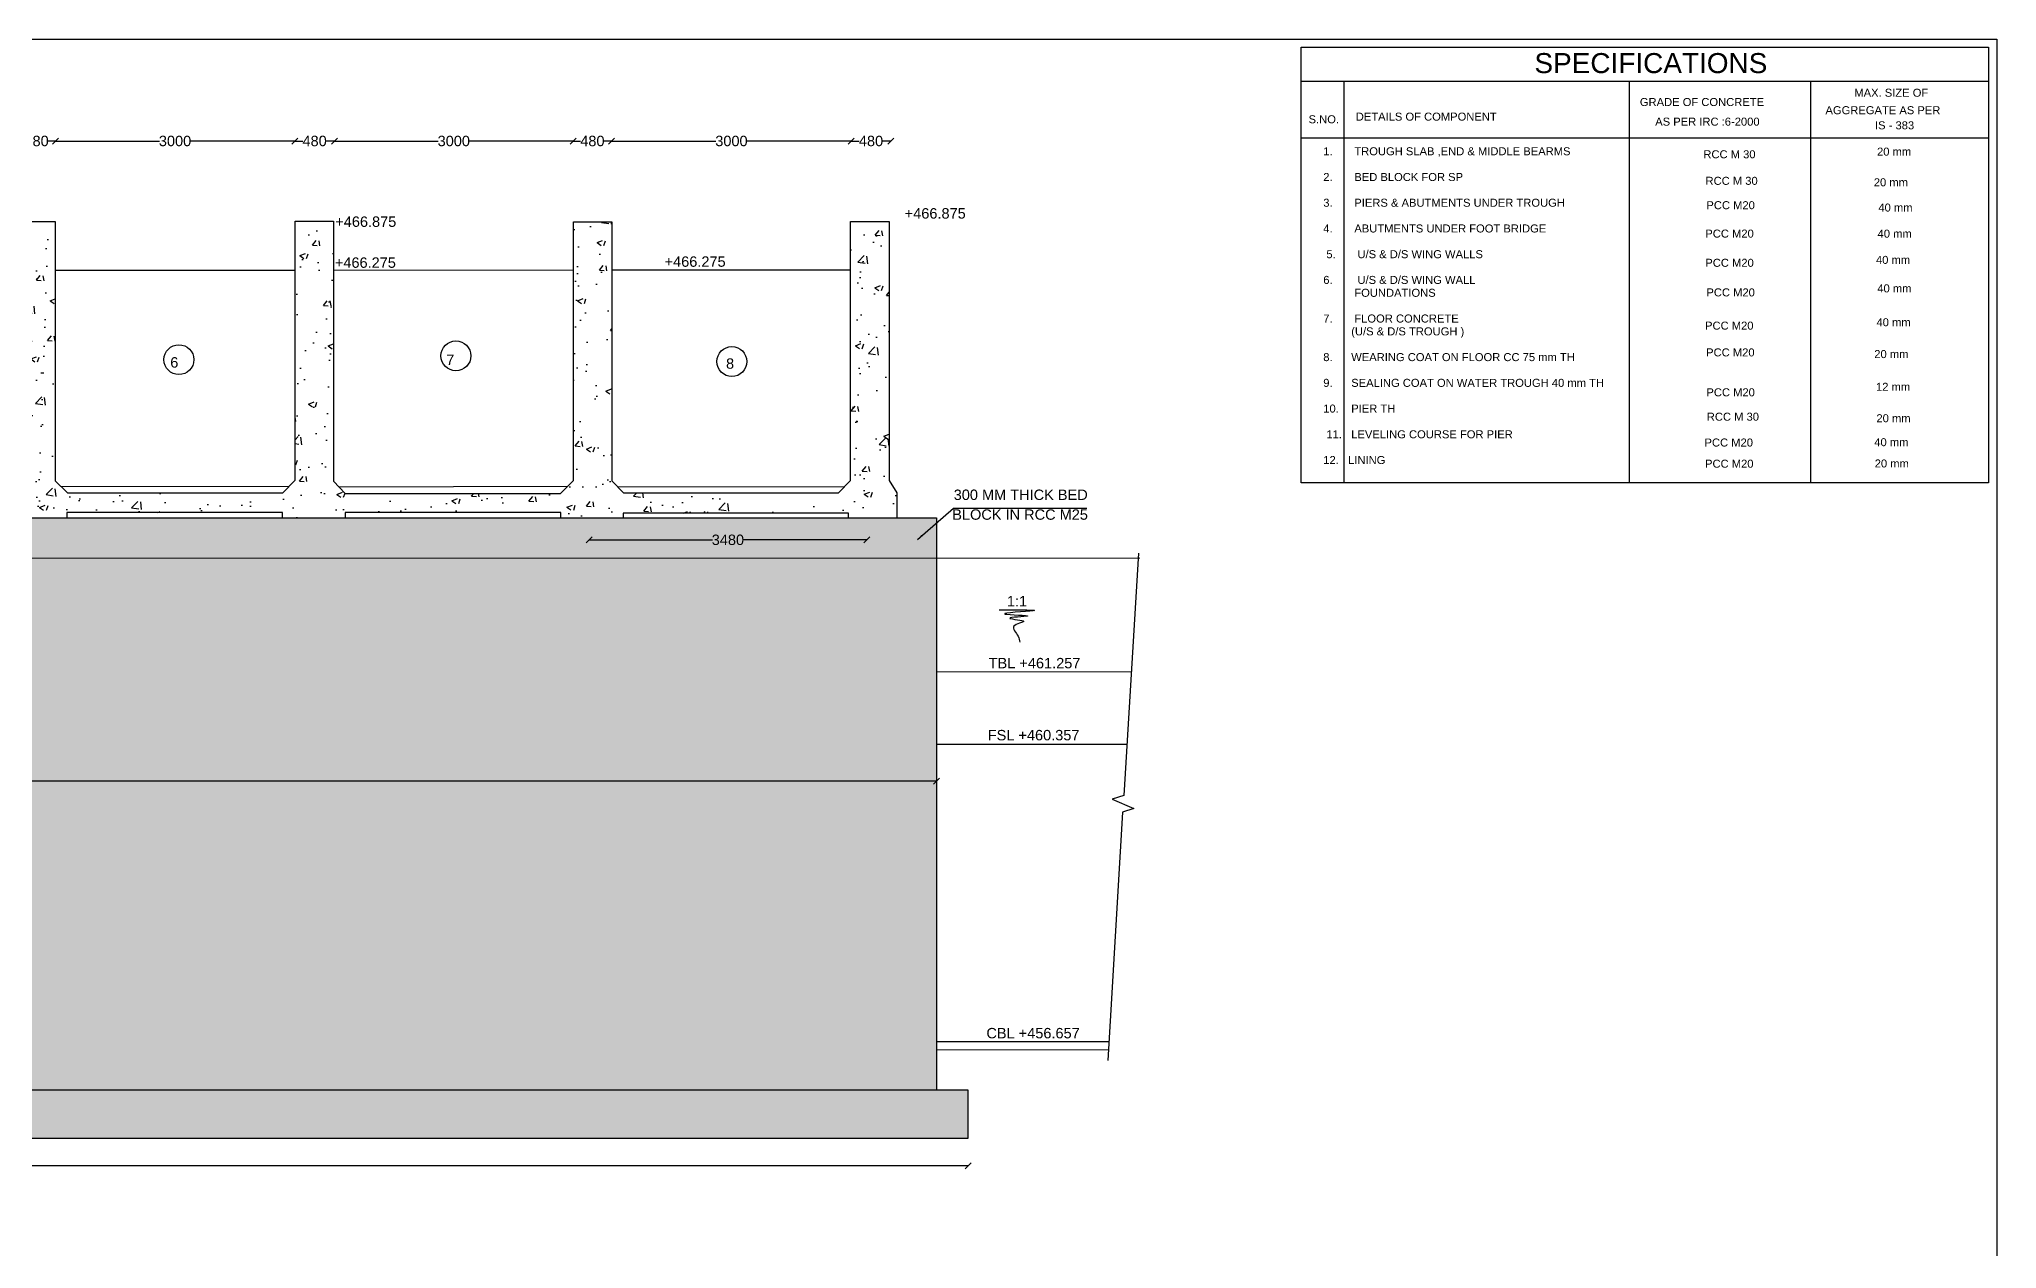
# Model space of a CAD drawing. Header units: millimetres. Extents: x 5124 to 2827070, y 2311 to 44738236.
# Drawn here: x 2802609 to 2827070, y 44723131 to 44738236 of the extents above; entities that cross this region are included whole.
import ezdxf

# ---------------------------------------------------------------- set-up
doc = ezdxf.new("R2010")
doc.units = ezdxf.units.MM
doc.header["$MEASUREMENT"] = 0
doc.layers.add('TEXT', color=7, linetype='Continuous')
doc.styles.get("Standard").update_dxf_attribs({"font": 'arial.ttf', "height": 130})
doc.dimstyles.get("Standard").update_dxf_attribs({"dimtxt": 130, "dimasz": 75, "dimexe": 0.18, "dimexo": 0.0625, "dimgap": 0.09, "dimtad": 0, "dimdec": 0, "dimzin": 0, "dimdsep": 46, "dimtxsty": 'Standard', "dimblk": 'OBLIQUE', "dimcen": 0.09, "dimse1": 1, "dimse2": 1, "dimadec": 0, "dimazin": 0, "dimtfac": 1, "dimtdec": 0, "dimtofl": 0, "dimtmove": 0, "dimatfit": 3, "dimfxl": 1, "dimtolj": 1, "dimtzin": 0, "dimarcsym": 0})
pattern_1 = [(50, (0, 0), (717.2601826, -62.752135), [75, -825]), (355, (0, 0), (-138.751334, 752.192134), [60, -660]), (100.4514, (59.8, -5.2), (578.509382, 689.439542), [63.74019, -701.142112]), (46.1842, (0, 200), (1067.241049, -165.519014), [112.5, -1237.5]), (96.6356, (88.9, 186.2), (934.662706, 974.11787), [95.610288, -1051.713]), (351.1842, (0, 200), (934.661945, 974.1186), [90, -990]), (21, (100, 150), (596.907052, -402.618891), [75, -825]), (326, (100, 150), (243.315332, 725.150045), [60, -660]), (71.4514, (149.74, 116.45), (840.222629, 322.530497), [63.74019, -701.142112]), (37.5, (0, 0), (12.1598553, 332.8938538), [0, -652, 0, -670, 0, -662.5]), (7.5, (0, 0), (263.0695374, 394.411712), [0, -382, 0, -637, 0, -252.5]), (327.5, (-223, 0), (533.8224362, -22.5548717), [0, -250, 0, -780, 0, -1035]), (317.5, (-323, 0), (583.1861693, 100.1049823), [0, -325, 0, -518, 0, -735])]

# ---------------------------------------------------------------- blocks, each defined once
blk = doc.blocks.new('_Oblique')
at = {"color": 0, "linetype": 'ByBlock', "lineweight": -2}
blk.add_line((-0.5, -0.5), (0.5, 0.5), dxfattribs=at)
blk = doc.blocks.new('*D15')
at = {"layer": 'Defpoints', "color": 0, "transparency": 16777216}
for p in [(2802343, 44736965), (2802812, 44736965), (2802812, 44736964)]:
    blk.add_point(p, dxfattribs=at)
at = {"layer": 'TEXT', "color": 0, "lineweight": -2, "transparency": 16777216}
for p, q in [((2802343, 44736964), (2802431, 44736964)), ((2802812, 44736964), (2802723, 44736964))]:
    blk.add_line(p, q, dxfattribs=at)
at = {"layer": 'TEXT', "color": 0, "lineweight": -2, "transparency": 16777216, "xscale": 75, "yscale": 75, "zscale": 75, "rotation": 180}
blk.add_blockref('_Oblique', (2802343, 44736964), dxfattribs=at)
at = {"layer": 'TEXT', "color": 0, "lineweight": -2, "transparency": 16777216, "xscale": 75, "yscale": 75, "zscale": 75}
blk.add_blockref('_Oblique', (2802812, 44736964), dxfattribs=at)
at = {"layer": 'TEXT', "color": 0, "transparency": 16777216, "insert": (2802577, 44736964), "char_height": 130, "attachment_point": 5}
blk.add_mtext('\\A1;480', dxfattribs=at)
blk = doc.blocks.new('*D16')
at = {"layer": 'Defpoints', "color": 0, "transparency": 16777216}
for p in [(2802812, 44736965), (2805803, 44736965), (2805803, 44736964)]:
    blk.add_point(p, dxfattribs=at)
at = {"layer": 'TEXT', "color": 0, "lineweight": -2, "transparency": 16777216}
for p, q in [((2802812, 44736964), (2804113, 44736964)), ((2805803, 44736964), (2804501, 44736964))]:
    blk.add_line(p, q, dxfattribs=at)
at = {"layer": 'TEXT', "color": 0, "lineweight": -2, "transparency": 16777216, "xscale": 75, "yscale": 75, "zscale": 75, "rotation": 180}
blk.add_blockref('_Oblique', (2802812, 44736964), dxfattribs=at)
at = {"layer": 'TEXT', "color": 0, "lineweight": -2, "transparency": 16777216, "xscale": 75, "yscale": 75, "zscale": 75}
blk.add_blockref('_Oblique', (2805803, 44736964), dxfattribs=at)
at = {"layer": 'TEXT', "color": 0, "transparency": 16777216, "insert": (2804307, 44736964), "char_height": 130, "attachment_point": 5}
blk.add_mtext('\\A1;3000', dxfattribs=at)
blk = doc.blocks.new('*D17')
at = {"layer": 'Defpoints', "color": 0, "transparency": 16777216}
for p in [(2805803, 44736964), (2806299, 44736964), (2806299, 44736964)]:
    blk.add_point(p, dxfattribs=at)
at = {"layer": 'TEXT', "color": 0, "lineweight": -2, "transparency": 16777216}
for p, q in [((2805803, 44736964), (2805905, 44736964)), ((2806299, 44736964), (2806197, 44736964))]:
    blk.add_line(p, q, dxfattribs=at)
at = {"layer": 'TEXT', "color": 0, "lineweight": -2, "transparency": 16777216, "xscale": 75, "yscale": 75, "zscale": 75, "rotation": 180}
blk.add_blockref('_Oblique', (2805803, 44736964), dxfattribs=at)
at = {"layer": 'TEXT', "color": 0, "lineweight": -2, "transparency": 16777216, "xscale": 75, "yscale": 75, "zscale": 75}
blk.add_blockref('_Oblique', (2806299, 44736964), dxfattribs=at)
at = {"layer": 'TEXT', "color": 0, "transparency": 16777216, "insert": (2806051, 44736964), "char_height": 130, "attachment_point": 5}
blk.add_mtext('\\A1;480', dxfattribs=at)
blk = doc.blocks.new('*D18')
at = {"layer": 'Defpoints', "color": 0, "transparency": 16777216}
for p in [(2806299, 44736964), (2809281, 44736964), (2809281, 44736964)]:
    blk.add_point(p, dxfattribs=at)
at = {"layer": 'TEXT', "color": 0, "lineweight": -2, "transparency": 16777216}
for p, q in [((2806299, 44736964), (2807596, 44736964)), ((2809281, 44736964), (2807984, 44736964))]:
    blk.add_line(p, q, dxfattribs=at)
at = {"layer": 'TEXT', "color": 0, "lineweight": -2, "transparency": 16777216, "xscale": 75, "yscale": 75, "zscale": 75, "rotation": 180}
blk.add_blockref('_Oblique', (2806299, 44736964), dxfattribs=at)
at = {"layer": 'TEXT', "color": 0, "lineweight": -2, "transparency": 16777216, "xscale": 75, "yscale": 75, "zscale": 75}
blk.add_blockref('_Oblique', (2809281, 44736964), dxfattribs=at)
at = {"layer": 'TEXT', "color": 0, "transparency": 16777216, "insert": (2807790, 44736964), "char_height": 130, "attachment_point": 5}
blk.add_mtext('\\A1;3000', dxfattribs=at)
blk = doc.blocks.new('*D19')
at = {"layer": 'Defpoints', "color": 0, "transparency": 16777216}
for p in [(2809281, 44736964), (2809762, 44736964), (2809762, 44736964)]:
    blk.add_point(p, dxfattribs=at)
at = {"layer": 'TEXT', "color": 0, "lineweight": -2, "transparency": 16777216}
for p, q in [((2809281, 44736964), (2809375, 44736964)), ((2809762, 44736964), (2809668, 44736964))]:
    blk.add_line(p, q, dxfattribs=at)
at = {"layer": 'TEXT', "color": 0, "lineweight": -2, "transparency": 16777216, "xscale": 75, "yscale": 75, "zscale": 75, "rotation": 180}
blk.add_blockref('_Oblique', (2809281, 44736964), dxfattribs=at)
at = {"layer": 'TEXT', "color": 0, "lineweight": -2, "transparency": 16777216, "xscale": 75, "yscale": 75, "zscale": 75}
blk.add_blockref('_Oblique', (2809762, 44736964), dxfattribs=at)
at = {"layer": 'TEXT', "color": 0, "transparency": 16777216, "insert": (2809522, 44736964), "char_height": 130, "attachment_point": 5}
blk.add_mtext('\\A1;480', dxfattribs=at)
blk = doc.blocks.new('*D20')
at = {"layer": 'Defpoints', "color": 0, "transparency": 16777216}
for p in [(2809762, 44736964), (2812756, 44736964), (2812756, 44736964)]:
    blk.add_point(p, dxfattribs=at)
at = {"layer": 'TEXT', "color": 0, "lineweight": -2, "transparency": 16777216}
for p, q in [((2809762, 44736964), (2811065, 44736964)), ((2812756, 44736964), (2811453, 44736964))]:
    blk.add_line(p, q, dxfattribs=at)
at = {"layer": 'TEXT', "color": 0, "lineweight": -2, "transparency": 16777216, "xscale": 75, "yscale": 75, "zscale": 75, "rotation": 180}
blk.add_blockref('_Oblique', (2809762, 44736964), dxfattribs=at)
at = {"layer": 'TEXT', "color": 0, "lineweight": -2, "transparency": 16777216, "xscale": 75, "yscale": 75, "zscale": 75}
blk.add_blockref('_Oblique', (2812756, 44736964), dxfattribs=at)
at = {"layer": 'TEXT', "color": 0, "transparency": 16777216, "insert": (2811259, 44736964), "char_height": 130, "attachment_point": 5}
blk.add_mtext('\\A1;3000', dxfattribs=at)
blk = doc.blocks.new('*D21')
at = {"layer": 'Defpoints', "color": 0, "transparency": 16777216}
for p in [(2812756, 44736964), (2813249, 44736964), (2813249, 44736964)]:
    blk.add_point(p, dxfattribs=at)
at = {"layer": 'TEXT', "color": 0, "lineweight": -2, "transparency": 16777216}
for p, q in [((2812756, 44736964), (2812856, 44736964)), ((2813249, 44736964), (2813149, 44736964))]:
    blk.add_line(p, q, dxfattribs=at)
at = {"layer": 'TEXT', "color": 0, "lineweight": -2, "transparency": 16777216, "xscale": 75, "yscale": 75, "zscale": 75, "rotation": 180}
blk.add_blockref('_Oblique', (2812756, 44736964), dxfattribs=at)
at = {"layer": 'TEXT', "color": 0, "lineweight": -2, "transparency": 16777216, "xscale": 75, "yscale": 75, "zscale": 75}
blk.add_blockref('_Oblique', (2813249, 44736964), dxfattribs=at)
at = {"layer": 'TEXT', "color": 0, "transparency": 16777216, "insert": (2813003, 44736964), "char_height": 130, "attachment_point": 5}
blk.add_mtext('\\A1;480', dxfattribs=at)
blk = doc.blocks.new('*D22')
at = {"layer": 'Defpoints', "color": 0, "transparency": 16777216}
for p in [(2783868, 44728938), (2813822, 44728972), (2813822, 44728938)]:
    blk.add_point(p, dxfattribs=at)
at = {"layer": 'TEXT', "color": 0, "lineweight": -2, "transparency": 16777216}
for p, q in [((2783868, 44728972), (2798601, 44728972)), ((2813822, 44728972), (2799090, 44728972))]:
    blk.add_line(p, q, dxfattribs=at)
at = {"layer": 'TEXT', "color": 0, "lineweight": -2, "transparency": 16777216, "xscale": 75, "yscale": 75, "zscale": 75, "rotation": 180}
blk.add_blockref('_Oblique', (2783868, 44728972), dxfattribs=at)
at = {"layer": 'TEXT', "color": 0, "lineweight": -2, "transparency": 16777216, "xscale": 75, "yscale": 75, "zscale": 75}
blk.add_blockref('_Oblique', (2813822, 44728972), dxfattribs=at)
at = {"layer": 'TEXT', "color": 0, "transparency": 16777216, "insert": (2798845, 44728972), "char_height": 130, "attachment_point": 5}
blk.add_mtext('\\A1;30020', dxfattribs=at)
blk = doc.blocks.new('*D23')
at = {"layer": 'Defpoints', "color": 0, "transparency": 16777216}
for p in [(2783454, 44724512), (2814216, 44724512), (2814216, 44724166)]:
    blk.add_point(p, dxfattribs=at)
at = {"layer": 'TEXT', "color": 0, "lineweight": -2, "transparency": 16777216}
for p, q in [((2783454, 44724166), (2798591, 44724166)), ((2814216, 44724166), (2799079, 44724166))]:
    blk.add_line(p, q, dxfattribs=at)
at = {"layer": 'TEXT', "color": 0, "lineweight": -2, "transparency": 16777216, "xscale": 75, "yscale": 75, "zscale": 75, "rotation": 180}
blk.add_blockref('_Oblique', (2783454, 44724166), dxfattribs=at)
at = {"layer": 'TEXT', "color": 0, "lineweight": -2, "transparency": 16777216, "xscale": 75, "yscale": 75, "zscale": 75}
blk.add_blockref('_Oblique', (2814216, 44724166), dxfattribs=at)
at = {"layer": 'TEXT', "color": 0, "transparency": 16777216, "insert": (2798835, 44724166), "char_height": 130, "attachment_point": 5}
blk.add_mtext('\\A1;30820', dxfattribs=at)
blk = doc.blocks.new('*D82')
at = {"layer": 'Defpoints', "color": 0, "transparency": 16777216}
for p in [(2809481, 44732295), (2812950, 44732295), (2812950, 44731984)]:
    blk.add_point(p, dxfattribs=at)
at = {"layer": 'TEXT', "color": 0, "lineweight": -2, "transparency": 16777216}
for p, q in [((2809481, 44731984), (2811021, 44731984)), ((2812950, 44731984), (2811409, 44731984))]:
    blk.add_line(p, q, dxfattribs=at)
at = {"layer": 'TEXT', "color": 0, "lineweight": -2, "transparency": 16777216, "xscale": 75, "yscale": 75, "zscale": 75, "rotation": 180}
blk.add_blockref('_Oblique', (2809481, 44731984), dxfattribs=at)
at = {"layer": 'TEXT', "color": 0, "lineweight": -2, "transparency": 16777216, "xscale": 75, "yscale": 75, "zscale": 75}
blk.add_blockref('_Oblique', (2812950, 44731984), dxfattribs=at)
at = {"layer": 'TEXT', "color": 0, "transparency": 16777216, "insert": (2811215, 44731984), "char_height": 130, "attachment_point": 5}
blk.add_mtext('\\A1;3480', dxfattribs=at)

msp = doc.modelspace()

# ---------------------------------------------------------------- hatches: boundary and pattern name
at = {"layer": 'TEXT'}
h = msp.add_hatch(dxfattribs=at)
h.set_pattern_fill('AR-CONC', color=256, scale=100, style=0)
h.set_pattern_definition(pattern_1)
h.paths.add_polyline_path([(2813326, 44732571.9), (2813228.3, 44732724.9), (2813228.3, 44735960.6), (2812748.3, 44735960.6), (2812748.3, 44732724.4), (2812596.3, 44732573.3), (2809909, 44732573.3), (2809764.6, 44732720.1), (2809764.6, 44735955.2), (2809283.7, 44735955.2), (2809283.7, 44732726.4), (2809124.9, 44732565), (2806432.9, 44732565), (2806287.9, 44732714.9), (2806287.9, 44735961.5), (2805806.9, 44735961.5), (2805806.9, 44732728.7), (2805652.6, 44732570.8), (2802963.2, 44732570.8), (2802811, 44732722.3), (2802811, 44735960.4), (2802328.7, 44735960.4), (2802328.7, 44732731.7), (2802178.9, 44732568.7), (2799493.7, 44732568.7), (2799349.6, 44732719.2), (2799349.6, 44735969.9), (2798856.2, 44735969.9), (2798856.2, 44732260.2), (2799493.2, 44732260.2), (2799493.2, 44732322.6), (2802175.3, 44732322.6), (2802175.3, 44732260.2), (2802955.8, 44732260.2), (2802955.8, 44732324.5), (2805651.6, 44732324.5), (2805651.6, 44732260.2), (2806433.3, 44732260.2), (2806433.3, 44732323.8), (2809128.8, 44732323.8), (2809128.8, 44732260.2), (2809906.3, 44732260.2), (2809906.3, 44732318.8), (2812719.9, 44732318.8), (2812719.9, 44732260.2), (2813326, 44732260.2)])
h = msp.add_hatch(dxfattribs=at)
h.set_pattern_fill('AR-CONC', color=256, scale=100, style=0)
h.set_pattern_definition(pattern_1)
h.paths.add_polyline_path([(2783868.1, 44732260.2), (2813822.1, 44732260.2), (2813822.1, 44725114.3), (2783868.1, 44725114.3)])
h = msp.add_hatch(dxfattribs=at)
h.set_pattern_fill('AR-CONC', color=256, scale=150, style=0)
h.set_pattern_definition([(50, (0, 0), (1075.890274, -94.128202), [112.5, -1237.5]), (355, (0, 0), (-208.127, 1128.2882), [90, -990]), (100.4514, (89.7, -7.8), (867.764073, 1034.159313), [95.610285, -1051.713168]), (46.1842, (0, 300), (1600.861573, -248.27852), [168.75, -1856.25]), (96.6356, (133.4, 279.3), (1401.99406, 1461.176806), [143.41543, -1577.5695]), (351.1842, (0, 300), (1401.99292, 1461.1779), [135, -1485]), (21, (150, 225), (895.360578, -603.928336), [112.5, -1237.5]), (326, (150, 225), (364.972998, 1087.725068), [90, -990]), (71.4514, (224.6, 174.7), (1260.333943, 483.795745), [95.610285, -1051.713168]), (37.5, (0, 0), (18.239783, 499.3407807), [0, -978, 0, -1005, 0, -993.75]), (7.5, (0, 0), (394.604306, 591.617568), [0, -573, 0, -955.5, 0, -378.75]), (327.5, (-334.5, 0), (800.7336543, -33.8323076), [0, -375, 0, -1170, 0, -1552.5]), (317.5, (-484.5, 0), (874.779254, 150.157473), [0, -487.5, 0, -777, 0, -1102.5])])
h.paths.add_polyline_path([(2814215.9, 44725114.3), (2783454.1, 44725114.3), (2783454.1, 44724511.6), (2814215.9, 44724511.6)])

# ---------------------------------------------------------------- linework, layer by layer
for points in [[(2780977.1, 44738236), (2827070.1, 44738236), (2827070.1, 44707989.8), (2780977.1, 44707989.8)], [(2818377.6, 44738137.2), (2826966.6, 44738137.2), (2826966.6, 44732695.1), (2818377.6, 44732695.1)], [(2783868.1, 44732260.2), (2813822.1, 44732260.2), (2813822.1, 44725114.3), (2783868.1, 44725114.3)], [(2802955.8, 44732260.2), (2805651.6, 44732260.2), (2805651.6, 44732324.5), (2802955.8, 44732324.5)], [(2806433.3, 44732260.2), (2809128.8, 44732260.2), (2809128.8, 44732323.8), (2806433.3, 44732323.8)], [(2809906.3, 44732260.2), (2812719.9, 44732260.2), (2812719.9, 44732318.8), (2809906.3, 44732318.8)], [(2814215.9, 44725114.3), (2783454.1, 44725114.3), (2783454.1, 44724511.6), (2814215.9, 44724511.6)]]:
    msp.add_lwpolyline(points, close=True, dxfattribs=at)
for points in [[(2818377.6, 44737710.2), (2826966.6, 44737710.2)], [(2818912.6, 44737710.2), (2818912.6, 44732695.1)], [(2822478.4, 44732695.1), (2822478.4, 44737710.2)], [(2824744.9, 44732695.1), (2824744.9, 44737710.2)], [(2826966.6, 44736999.2), (2818377.6, 44736999.2)], [(2802328.7, 44735960.4), (2802811, 44735960.4), (2802811, 44732722.3), (2802963.2, 44732570.8), (2805652.6, 44732570.8), (2805806.9, 44732728.7), (2805806.9, 44735961.5), (2806287.9, 44735961.5), (2806287.9, 44732714.9), (2806432.9, 44732565), (2809124.9, 44732565), (2809283.7, 44732726.4), (2809283.7, 44735955.2), (2809764.6, 44735955.2), (2809764.6, 44732720.1), (2809909, 44732573.3), (2812596.3, 44732573.3), (2812748.3, 44732724.4), (2812748.3, 44735960.6), (2813228.3, 44735960.6), (2813228.3, 44732724.9), (2813326, 44732571.9), (2813326, 44732260.2)], [(2802811, 44735350.7), (2805806.9, 44735352.2)], [(2806287.9, 44735352.4), (2809283.7, 44735353.9)], [(2809764.6, 44735354.1), (2812748.3, 44735355.6)], [(2805729.8, 44732649.8), (2802887.1, 44732646.6)], [(2809210.4, 44732651.9), (2806360.4, 44732640)], [(2809836.8, 44732646.7), (2812672.3, 44732648.9)], [(2781815, 44731755.9), (2816361.2, 44731760.7)], [(2816346.1, 44731816.8), (2816161.3, 44728791.2), (2816017.4, 44728745.2), (2816286.3, 44728630.6), (2816143.8, 44728583.3), (2815962.6, 44725483.4)], [(2813822.1, 44730340.6), (2816255.7, 44730337)], [(2816200.2, 44729428.2), (2813822.1, 44729428.2)], [(2815976.2, 44725716.1), (2813822.1, 44725716.1)], [(2813822.1, 44725618.4), (2815970.5, 44725617.8)]]:
    msp.add_lwpolyline(points, dxfattribs=at)
for centre in [(2804355.4, 44734234.2), (2807816.7, 44734281.5), (2811264.5, 44734210.6)]:
    msp.add_circle(centre, 186.8, dxfattribs=at)
msp.add_spline([(2814606.3, 44731109.4), (2815028.3, 44731099.1), (2814676.7, 44731058.2), (2814959.4, 44731033.3), (2814738.2, 44731004), (2814912.5, 44730966), (2814788, 44730907.4), (2814840.7, 44730781.5), (2814862.7, 44730706.9)], degree=3, dxfattribs=at)

# ---------------------------------------------------------------- texts
for s, height, p in [('SPECIFICATIONS ', 250, (2821292.3, 44737812.3)), ('MAX. SIZE OF ', 100, (2825289.5, 44737517.2)), ('GRADE OF CONCRETE ', 100, (2822609.5, 44737401.1)), ('AGGREGATE AS PER ', 100, (2824928.6, 44737298.9)), ('S.NO.', 100, (2818470.5, 44737185.8)), ('DETAILS OF COMPONENT ', 100, (2819059.7, 44737218.9)), ('AS PER IRC :6-2000', 100, (2822801.5, 44737156.3)), ('IS - 383 ', 100, (2825547.7, 44737110.4)), ('1.       TROUGH SLAB ,END & MIDDLE BEARMS ', 100, (2818653.9, 44736786.3)), ('RCC M 30', 100, (2823403.3, 44736748.6)), ('20 mm ', 100, (2825573.1, 44736781.8)), ('2.       BED BLOCK FOR SP ', 100, (2818653.9, 44736465)), ('RCC M 30', 100, (2823430, 44736417.4)), ('20 mm ', 100, (2825532.8, 44736399)), ('+466.875', 130, (2813424.3, 44735995.9)), ('3.       PIERS & ABUTMENTS UNDER TROUGH ', 100, (2818653.9, 44736143.7)), ('PCC M20 ', 100, (2823441, 44736112.8)), ('40 mm', 100, (2825589.9, 44736083.3)), ('+466.875', 130, (2806309.2, 44735892.2)), ('4.       ABUTMENTS UNDER FOOT BRIDGE ', 100, (2818653.9, 44735822.4)), ('PCC M20 ', 100, (2823427.6, 44735758.3)), ('40 mm', 100, (2825579.8, 44735757.6)), ('+466.275', 130, (2806304.2, 44735381.1)), ('+466.275', 130, (2810424.2, 44735393.8)), (' 5.       U/S & D/S WING WALLS ', 100, (2818653.9, 44735501.1)), ('PCC M20 ', 100, (2823427.6, 44735393.8)), ('40 mm', 100, (2825559.7, 44735430.2)), ('6.        U/S & D/S WING WALL ', 100, (2818653.9, 44735179.9)), ('40 mm', 100, (2825576.5, 44735074.3)), ('          FOUNDATIONS ', 100, (2818653.9, 44735019.2)), ('PCC M20 ', 100, (2823441.1, 44735023.9)), ('7.       FLOOR CONCRETE ', 100, (2818653.9, 44734697.9)), ('PCC M20 ', 100, (2823424.3, 44734609.2)), ('40 mm', 100, (2825566.4, 44734651.2)), ('         (U/S & D/S TROUGH )', 100, (2818653.9, 44734537.3)), ('6', 130, (2804247.3, 44734134.9)), ('7', 130, (2807695.1, 44734167)), ('8', 130, (2811191.7, 44734120.8)), ('8.      WEARING COAT ON FLOOR CC 75 mm TH', 100, (2818653.9, 44734216)), ('PCC M20 ', 100, (2823437.7, 44734274.8)), ('20 mm', 100, (2825538.7, 44734253.9)), ('9.      SEALING COAT ON WATER TROUGH 40 mm TH', 100, (2818653.9, 44733894.7)), ('12 mm ', 100, (2825560.3, 44733845.3)), ('10.    PIER TH ', 100, (2818653.9, 44733573.5)), ('PCC M20 ', 100, (2823441.1, 44733776.5)), ('RCC M 30', 100, (2823446.1, 44733471.9)), ('20 mm', 100, (2825565.6, 44733452.7)), (' 11.   LEVELING COURSE FOR PIER ', 100, (2818653.9, 44733252.2)), ('PCC M20 ', 100, (2823417.6, 44733149.4)), ('40 mm', 100, (2825538.7, 44733153.6)), ('12.   LINING  ', 100, (2818653.9, 44732930.9)), ('PCC M20 ', 100, (2823424.3, 44732885.2)), ('20 mm', 100, (2825544.1, 44732888.1)), ('300 MM THICK BED ', 130, (2814036.4, 44732482)), ('BLOCK IN RCC M25 ', 130, (2814018.2, 44732235.1)), ('1:1', 130, (2814700.4, 44731153.2)), ('TBL +461.257', 130, (2814473.6, 44730380.1)), ('FSL +460.357', 130, (2814461.7, 44729480.7)), ('CBL +456.657', 130, (2814445, 44725759.5))]:
    msp.add_text(s, height=height, dxfattribs=at).set_placement(p)

# ---------------------------------------------------------------- dimensions: what is measured, and where the dimension line sits
for base, p1, p2, text, picture, middle in [((2802811.6, 44736964.3), (2802342.5, 44736965.1), (2802811.6, 44736965.1), '480', '*D15', (2802577.1, 44736964.3)), ((2805802.5, 44736964.3), (2802811.6, 44736965.1), (2805802.5, 44736965.1), '3000', '*D16', (2804307.1, 44736964.3)), ((2806299, 44736964.3), (2805802.5, 44736964.3), (2806299, 44736964.3), '480', '*D17', (2806050.8, 44736964.3)), ((2809281, 44736964.3), (2806299, 44736964.3), (2809281, 44736964.3), '3000', '*D18', (2807790, 44736964.3)), ((2809762, 44736964.3), (2809281, 44736964.3), (2809762, 44736964.3), '480', '*D19', (2809521.5, 44736964.3)), ((2812756.4, 44736964.3), (2809762, 44736964.3), (2812756.4, 44736964.3), '3000', '*D20', (2811259.2, 44736964.3)), ((2813248.7, 44736964.3), (2812756.4, 44736964.3), (2813248.7, 44736964.3), '480', '*D21', (2813002.6, 44736964.3)), ((2812950.3, 44731984.3), (2809480.6, 44732294.6), (2812950.3, 44732294.6), '3480', '*D82', (2811215.4, 44731984.3)), ((2813822.1, 44728972.4), (2783868.1, 44728937.7), (2813822.1, 44728937.7), '30020', '*D22', (2798845.1, 44728972.4)), ((2814215.9, 44724166.4), (2783454.1, 44724511.6), (2814215.9, 44724511.6), '30820', '*D23', (2798835, 44724166.4))]:
    dim = msp.add_linear_dim(base=base, p1=p1, p2=p2, text=text, dimstyle='Standard', override={"dimtxt": 130}, dxfattribs=at)
    dim.commit()
    dim.dimension.update_dxf_attribs({"geometry": picture, "text_midpoint": middle})

# ---------------------------------------------------------------- leaders
msp.add_leader([(2813584.4, 44731989.1), (2814032.4, 44732378.5), (2815698.2, 44732378.5)], dimstyle='Standard', override={"dimtxt": 130}, dxfattribs=at)

doc.saveas('drawing.dxf')
